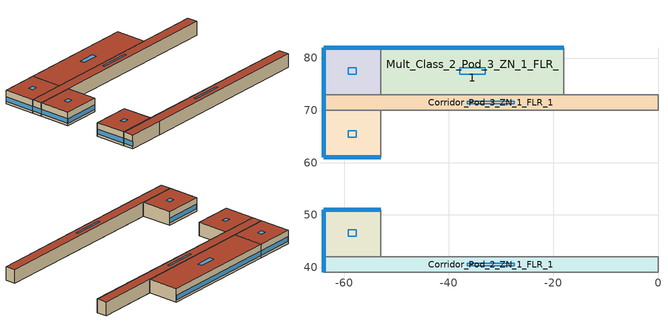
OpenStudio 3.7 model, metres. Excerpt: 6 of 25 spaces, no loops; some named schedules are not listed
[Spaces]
Corridor_Pod_2_ZN_1_FLR_1
 floor foundation (BTAP-Grnd-Floor-Mass:U-0.757_std): 0,42 0,39 -64,39 -64,42 z0
 wall outside: -64,42 -64,39 z0:4
 wall to Corner_Class_2_Pod_2_ZN_1_FLR_1: -53,42 -64,42 z0:4
 wall to Main_Corridor_ZN_1_FLR_1: 0,39 0,42 z0:4
 wall to Mult_Class_1_Pod_2_ZN_1_FLR_1: -53,39 0,39 z0:4
 wall to Corner_Class_1_Pod_2_ZN_1_FLR_1: -64,39 -53,39 z0:4
 wall to Mult_Class_2_Pod_2_ZN_1_FLR_1: 0,42 -53,42 z0:4
 window (BTAP-Ext-FixedWindow:U=0.190 SHGC=0.600): -64,41.97 -64,39.03 z0.76:2.12
 roof outside: 0,39 0,42 -64,42 -64,39 z4
 skylight (BTAP-Ext-Skylights:U=0.190 SHGC=0.600): -27.47,40.29 -27.47,40.71 -36.53,40.71 -36.53,40.29 z4
Corner_Class_2_Pod_2_ZN_1_FLR_1
 floor foundation (BTAP-Grnd-Floor-Mass:U-0.757_std): -53,51 -53,42 -64,42 -64,51 z0
 wall outside: -53,51 -64,51 -64,42 z0:4
 wall to Mult_Class_2_Pod_2_ZN_1_FLR_1: -53,42 -53,51 z0:4
 window (BTAP-Ext-FixedWindow:U=0.190 SHGC=0.600): -53.03,51 -63.97,51 / -64,50.97 -64,42.03 z0.76:2.1
 roof outside: -53,42 -53,51 -64,51 -64,42 z4
 skylight (BTAP-Ext-Skylights:U=0.190 SHGC=0.600): -57.72,45.86 -57.72,47.14 -59.28,47.14 -59.28,45.86 z4
Corridor_Pod_3_ZN_1_FLR_1
 floor foundation (BTAP-Grnd-Floor-Mass:U-0.757_std): 0,73 0,70 -64,70 -64,73 z0
 wall outside: -64,73 -64,70 z0:4
 wall to Mult_Class_2_Pod_3_ZN_1_FLR_1: -18,73 -53,73 z0:4
 wall to Corner_Class_2_Pod_3_ZN_1_FLR_1: -53,73 -64,73 z0:4
 wall to Computer_Class_ZN_1_FLR_1: 0,73 -18,73 z0:4
 wall to Library_Media_Center_ZN_1_FLR_1: 0,70 0,73 z0:4
 wall to Mult_Class_1_Pod_3_ZN_1_FLR_1: -53,70 0,70 z0:4
 wall to Corner_Class_1_Pod_3_ZN_1_FLR_1: -64,70 -53,70 z0:4
 window (BTAP-Ext-FixedWindow:U=0.190 SHGC=0.600): -64,72.97 -64,70.03 z0.76:2.12
 roof outside: 0,70 0,73 -64,73 -64,70 z4
 skylight (BTAP-Ext-Skylights:U=0.190 SHGC=0.600): -27.47,71.29 -27.47,71.71 -36.53,71.71 -36.53,71.29 z4
Corner_Class_2_Pod_3_ZN_1_FLR_1
 floor foundation (BTAP-Grnd-Floor-Mass:U-0.757_std): -53,82 -53,73 -64,73 -64,82 z0
 wall outside: -53,82 -64,82 -64,73 z0:4
 wall to Mult_Class_2_Pod_3_ZN_1_FLR_1: -53,73 -53,82 z0:4
 window (BTAP-Ext-FixedWindow:U=0.190 SHGC=0.600): -53.03,82 -63.97,82 / -64,81.97 -64,73.03 z0.76:2.1
 roof outside: -53,73 -53,82 -64,82 -64,73 z4
 skylight (BTAP-Ext-Skylights:U=0.190 SHGC=0.600): -57.72,76.86 -57.72,78.14 -59.28,78.14 -59.28,76.86 z4
Corner_Class_1_Pod_3_ZN_1_FLR_1
 floor foundation (BTAP-Grnd-Floor-Mass:U-0.757_std): -53,70 -53,61 -64,61 -64,70 z0
 wall outside: -64,70 -64,61 -53,61 z0:4
 wall to Mult_Class_1_Pod_3_ZN_1_FLR_1: -53,61 -53,70 z0:4
 window (BTAP-Ext-FixedWindow:U=0.190 SHGC=0.600): -63.97,61 -53.03,61 / -64,69.97 -64,61.03 z0.76:2.1
 roof outside: -53,61 -53,70 -64,70 -64,61 z4
 skylight (BTAP-Ext-Skylights:U=0.190 SHGC=0.600): -57.72,64.86 -57.72,66.14 -59.28,66.14 -59.28,64.86 z4
Mult_Class_2_Pod_3_ZN_1_FLR_1
 floor foundation (BTAP-Grnd-Floor-Mass:U-0.757_std): -18,82 -18,73 -53,73 -53,82 z0
 wall outside: -18,82 -53,82 z0:4
 wall to Computer_Class_ZN_1_FLR_1: -18,73 -18,82 z0:4
 window (BTAP-Ext-FixedWindow:U=0.190 SHGC=0.600): -18.03,82 -52.97,82 z0.76:2.1
 roof outside: -18,73 -18,82 -53,82 -53,73 z4
 skylight (BTAP-Ext-Skylights:U=0.190 SHGC=0.600): -33.03,76.86 -33.03,78.14 -37.97,78.14 -37.97,76.86 z4
[Site]
Calgary Intl AP_AB_CAN: Latitude {deg}=51.11; Longitude {deg}=-114.02; Time Zone {hr}=-7; Elevation {m}=1084.1; Terrain=City
[Building]
PrimarySchool: North Axis {deg}=0; Default Construction Set=BTAP-Mass at hdd = 5000.0; Standards Number of Stories=1; Standards Number of Above Ground Stories=1; Standards Template=NECB2017; Standards Building Type=PrimarySchool
[Site:WaterMainsTemperature]
Calculation Method=Correlation; Annual Average Outdoor Air Temperature {C}=4.69167; Maximum Difference In Monthly Average Outdoor Air Temperatures {deltaC}=24.6
[Site:GroundTemperature:BuildingSurface]
19.527, 19.502, 19.536, 19.598, 20.002, 21.64, 22.225, 22.375, 21.449, 20.121, 19.802, 19.633
[SizingPeriod:DesignDay] Barometric Pressure {Pa}=88961; Rain Indicator=No; Snow Indicator=No; Day of Month=21; Daylight Saving Time Indicator=No; Humidity Condition Type=Wetbulb; Dry-Bulb Temperature Range Modifier Type=DefaultMultipliers
Name | Maximum Dry-Bulb Temperature {C} | Daily Dry-Bulb Temperature Range {deltaC} | Wind Speed {m/s} | Wind Direction {deg} | Month | Day Type | Wetbulb or DewPoint at Maximum Dry-Bulb {C} | Solar Model Indicator | ASHRAE Clear Sky Optical Depth for Beam Irradiance | ASHRAE Clear Sky Optical Depth for Diffuse Irradiance | Sky Clearness
Calgary Intl AP Ann Clg .4% Condns DB=>MWB | 28.8 | 12.3 | 4.5 | 160 | 7 | SummerDesignDay | 16 | ASHRAETau | 0.34 | 2.419
Calgary Intl AP Ann Clg .4% Condns WB=>MDB | 25.5 | 12.3 | 4.5 | 160 | 7 | SummerDesignDay | 17.8 | ASHRAETau | 0.34 | 2.419
Calgary Intl AP Ann Htg 99.6% Condns DB | -27.7 | 0 | 2.7 | 200 | 1 | WinterDesignDay | -27.7 | ASHRAEClearSky |  |  | 0
[ClimateZones]
Climate Zone Institution Name 1=ASHRAE; Climate Zone Document Name 1=ANSI/ASHRAE Standard 169; Climate Zone Document Year 1=2006; Climate Zone Value 1=7
[Site:GroundTemperature:Shallow]
-1.6, -5.4, -6.4, -5.5, -0.4, 5.3, 10.8, 14.7, 15.8, 14, 9.5, 4
[Site:GroundTemperature:Deep]
4, 1.3, -0.4, -0.9, 0.1, 2.3, 5.2, 8, 9.9, 10.3, 9.2, 7
[Site:GroundTemperature:FCfactorMethod]
January Ground Temperature {C}=5.5; February Ground Temperature {C}=-2; March Ground Temperature {C}=-7.6; April Ground Temperature {C}=-6.3; May Ground Temperature {C}=-6.6; June Ground Temperature {C}=-0.3; July Ground Temperature {C}=4.9; August Ground Temperature {C}=10.2; September Ground Temperature {C}=13.8; October Ground Temperature {C}=17; November Ground Temperature {C}=16.6; December Ground Temperature {C}=11.1
[Material:NoMass] Roughness=Smooth; Thermal Absorptance=0.9; Solar Absorptance=0.7
Name | Thermal Resistance {m2-K/W} | Visible Absorptance
Typical Carpet Pad; Typical Carpet Pad 1 | 0.21648 | 0.8
Typical Insulation 1 | 5.91238 | 0.7
Typical Insulation 2 | 4.49096 | 0.7
Typical Insulation 3 | 7.24636 | 0.7
Typical Carpet Pad 2 | 1.25503 | 0.8
Typical Carpet Pad 3; Typical Carpet Pad 4 | 3.45515 | 0.8
Typical Insulation 4 | 0.526298 | 0.7
Typical Insulation 5 | 0.526316 | 0.7
[Material]
Name | Roughness | Thickness {m} | Conductivity {W/m-K} | Density {kg/m3} | Specific Heat {J/kg-K} | Thermal Absorptance | Solar Absorptance | Visible Absorptance
G05 25mm wood | MediumSmooth | 0.0254 | 0.15 | 608 | 1630 | 0.9 | 0.5 | 0.5
100mm Normalweight concrete floor 1 | MediumSmooth | 0.1016 | 2.31 | 2322 | 832
G01 13mm gypsum board 1 | Smooth | 0.0127 | 0.16 | 800 | 1090 | 0.9 | 0.7 | 0.5
4 in. Normalweight Concrete Floor 1 | MediumRough | 0.1016 | 2.31 | 2322 | 832 | 0.9 | 0.7 | 0.7
1IN Stucco 1 | Smooth | 0.0253 | 0.6918 | 1858 | 837 | 0.9 | 0.7 | 0.92
8IN CONCRETE HW RefBldg 1 | Rough | 0.2032 | 1.311 | 2240 | 836.8 | 0.9 | 0.7 | 0.7
1/2IN Gypsum 1 | Smooth | 0.0127 | 0.16 | 784.9 | 830 | 0.9 | 0.4 | 0.4
Metal Roof Surface 1; F08 Metal surface 1 | Smooth | 0.0008 | 45.28 | 7824 | 500 | 0.9 | 0.7 | 0.7
6 in. Normalweight Concrete Floor 1; 6 in. Normalweight Concrete Floor 2; 6 in. Normalweight Concrete Floor 3 | MediumRough | 0.1524 | 2.31 | 2322 | 832 | 0.9 | 0.7 | 0.7
Expanded Polystyrene | MediumSmooth | 0.0363959 | 0.029 | 29 | 1210
[Construction]
BTAP-Int-Partition; BTAP-Int-Door: G05 25mm wood
BTAP-Int-Floor: 100mm Normalweight concrete floor 1, Typical Carpet Pad
BTAP-Int-Wall: G01 13mm gypsum board 1, G01 13mm gypsum board 1
BTAP-Int-Ceiling: Typical Carpet Pad, 100mm Normalweight concrete floor 1
BTAP-Int-Window: SimpleGlazing
BTAP-Ext-Floor-Mass:U-0.162: Typical Insulation 1, 4 in. Normalweight Concrete Floor 1, Typical Carpet Pad 1
BTAP-Ext-Wall-Mass:U-0.21: 1IN Stucco 1, 8IN CONCRETE HW RefBldg 1, Typical Insulation 2, 1/2IN Gypsum 1
BTAP-Ext-Roof-Metal:U-0.138: Metal Roof Surface 1, Typical Insulation 3
BTAP-Grnd-Floor-Mass:U-0.757: 6 in. Normalweight Concrete Floor 1, Typical Carpet Pad 2
BTAP-Grnd-Wall-Mass:U-0.284: 6 in. Normalweight Concrete Floor 2, Typical Carpet Pad 3
BTAP-Grnd-Roof-Mass:U-0.284: 6 in. Normalweight Concrete Floor 3, Typical Carpet Pad 4
BTAP-Ext-FixedWindow:U=0.190 SHGC=0.600; BTAP-Ext-GlassDoors:U=0.190 SHGC=0.600; BTAP-Ext-Skylights:U=0.190 SHGC=0.600; BTAP-Ext-DaylightDomes:U=0.190 SHGC=0.600; BTAP-Ext-DaylightDiffuser:U=0.190 SHGC=0.600: SimpleGlazing:U=0.190 SHGC=0.600
BTAP-Ext-Door:U-1.9: F08 Metal surface 1, Typical Insulation 4
BTAP-Ext-OverHeadDoor:U-1.9: Typical Insulation 5
BTAP-Grnd-Floor-Mass:U-0.757_std: 6 in. Normalweight Concrete Floor 1, Expanded Polystyrene
[DefaultConstructionSet]
BTAP-Mass at hdd = 5000.0: Default Exterior Surface Constructions=BTAP-Mass at hdd = 5000.0; Default Interior Surface Constructions=Default Surface Constructions 2; Default Ground Contact Surface Constructions=BTAP-Mass at hdd = 5000.0 1; Default Exterior SubSurface Constructions=BTAP-Mass at hdd = 5000.0; Default Interior SubSurface Constructions=Default Sub Surface Constructions 2; Interior Partition Construction=BTAP-Int-Partition
[DefaultSurfaceConstructions]
Name | Floor Construction | Wall Construction | Roof Ceiling Construction
Default Surface Constructions 2 | BTAP-Int-Floor | BTAP-Int-Wall | BTAP-Int-Ceiling
BTAP-Mass at hdd = 5000.0 | BTAP-Ext-Floor-Mass:U-0.162 | BTAP-Ext-Wall-Mass:U-0.21 | BTAP-Ext-Roof-Metal:U-0.138
BTAP-Mass at hdd = 5000.0 1 | BTAP-Grnd-Floor-Mass:U-0.757 | BTAP-Grnd-Wall-Mass:U-0.284 | BTAP-Grnd-Roof-Mass:U-0.284
[DefaultSubSurfaceConstructions]
Name | Fixed Window Construction | Operable Window Construction | Door Construction | Glass Door Construction | Overhead Door Construction | Skylight Construction | Tubular Daylight Dome Construction | Tubular Daylight Diffuser Construction
Default Sub Surface Constructions 2 | BTAP-Int-Window | BTAP-Int-Window | BTAP-Int-Door
BTAP-Mass at hdd = 5000.0 | BTAP-Ext-FixedWindow:U=0.190 SHGC=0.600 | BTAP-Ext-FixedWindow:U=0.190 SHGC=0.600 | BTAP-Ext-Door:U-1.9 | BTAP-Ext-GlassDoors:U=0.190 SHGC=0.600 | BTAP-Ext-OverHeadDoor:U-1.9 | BTAP-Ext-Skylights:U=0.190 SHGC=0.600 | BTAP-Ext-DaylightDomes:U=0.190 SHGC=0.600 | BTAP-Ext-DaylightDiffuser:U=0.190 SHGC=0.600
[WindowMaterial:SimpleGlazingSystem] Solar Heat Gain Coefficient=0.6; Visible Transmittance=0.21
Name | U-Factor {W/m2-K}
SimpleGlazing | 2.2
SimpleGlazing:U=0.190 SHGC=0.600 | 1.9
[Space] Building Story=Building Story 1; Part of Total Floor Area=Yes; Volume {m3}=Autocalculate
Name | Space Type | Thermal Zone
Corner_Class_2_Pod_3_ZN_1_FLR_1; Corner_Class_2_Pod_2_ZN_1_FLR_1 | Space Function Classroom/Lecture hall/Training room other | ALL_ST=Classroom/Lecture hall/Training room other_FL=Building Story 1_SCH=D 1
Corridor_Pod_2_ZN_1_FLR_1; Corridor_Pod_3_ZN_1_FLR_1 | Space Function Corridor/Transition area other-sch-D | WILD_ST=Corridor/Transition area other-sch-D_FL=Building Story 1_SCH=D
Corner_Class_1_Pod_3_ZN_1_FLR_1 | Space Function Classroom/Lecture hall/Training room other | ALL_ST=Classroom/Lecture hall/Training room other_FL=Building Story 1_SCH=D
Mult_Class_2_Pod_3_ZN_1_FLR_1 | Space Function Classroom/Lecture hall/Training room other | ALL_ST=Classroom/Lecture hall/Training room other_FL=Building Story 1_SCH=D 2
[BuildingStory]
Building Story 1: Nominal Z Coordinate {m}=0
[SpaceType] Standards Building Type=Space Function
Name | Default Schedule Set | Design Specification Outdoor Air Object | Standards Space Type
Space Function Classroom/Lecture hall/Training room other | Space Function Classroom/Lecture hall/Training room other Schedule Set | Space Function Classroom/Lecture hall/Training room other Ventilation | Classroom/Lecture hall/Training room other
Space Function Corridor/Transition area other-sch-D | Space Function Corridor/Transition area other-sch-D Schedule Set | Space Function Corridor/Transition area other-sch-D Ventilation | Corridor/Transition area other-sch-D
[People:Definition] Number of People Calculation Method=People/Area; Fraction Radiant=0.3
Name | People per Space Floor Area {person/m2}
Space Function Classroom/Lecture hall/Training room other People Definition | 0.133382
Space Function Corridor/Transition area other-sch-D People Definition | 0.0100036
[People] Work Efficiency Schedule=Work Efficiency Schedule; Clothing Insulation Schedule=Clothing Schedule; Air Velocity Schedule=Air Velocity Schedule; Multiplier=1
Name | People Definition | Space or SpaceType
Space Function Classroom/Lecture hall/Training room other People | Space Function Classroom/Lecture hall/Training room other People Definition | Space Function Classroom/Lecture hall/Training room other
Space Function Corridor/Transition area other-sch-D People | Space Function Corridor/Transition area other-sch-D People Definition | Space Function Corridor/Transition area other-sch-D
[Lights:Definition] Design Level Calculation Method=Watts/Area; Fraction Radiant=0.5; Fraction Visible=0.2
Name | Watts per Space Floor Area {W/m2}
Space Function Classroom/Lecture hall/Training room other Lights Definition | 10.2999
Space Function Corridor/Transition area other-sch-D Lights Definition | 7.10258
[Lights] Fraction Replaceable=1
Name | Lights Definition | Space or SpaceType
Space Function Classroom/Lecture hall/Training room other Lights | Space Function Classroom/Lecture hall/Training room other Lights Definition | Space Function Classroom/Lecture hall/Training room other
Space Function Corridor/Transition area other-sch-D Lights | Space Function Corridor/Transition area other-sch-D Lights Definition | Space Function Corridor/Transition area other-sch-D
[ElectricEquipment:Definition]
Space Function Classroom/Lecture hall/Training room other Elec Equip Definition: Design Level Calculation Method=Watts/Area; Watts per Space Floor Area {W/m2}=5.00182; Fraction Radiant=0.5
[ElectricEquipment]
Space Function Classroom/Lecture hall/Training room other Elec Equip: Electric Equipment Definition=Space Function Classroom/Lecture hall/Training room other Elec Equip Definition; Space or SpaceType=Space Function Classroom/Lecture hall/Training room other
[DesignSpecification:OutdoorAir] Outdoor Air Method=Sum
Name | Outdoor Air Flow per Person {m3/s-person} | Outdoor Air Flow per Floor Area {m3/s-m2}
Space Function Classroom/Lecture hall/Training room other Ventilation | 0.0285646
Space Function Corridor/Transition area other-sch-D Ventilation |  | 0.000254
[DefaultScheduleSet] Number of People Schedule=NECB-D-Occupancy; People Activity Level Schedule=NECB-Activity; Electric Equipment Schedule=NECB-D-Electric-Equipment; Infiltration Schedule=Always On
Name | Lighting Schedule
Space Function Classroom/Lecture hall/Training room other Schedule Set | NECB-D-Occupancy-NECB-D-Lighting-0.5-0.0-0.67-Light Ruleset
Space Function Corridor/Transition area other-sch-D Schedule Set | NECB-D-Lighting
[ThermostatSetpoint:DualSetpoint] Heating Setpoint Temperature Schedule=NECB-D-Thermostat Setpoint-Heating; Cooling Setpoint Temperature Schedule=NECB-D-Thermostat Setpoint-Cooling
Space Function Classroom/Lecture hall/Training room other Thermostat 27; Space Function Classroom/Lecture hall/Training room other Thermostat 28; Space Function Classroom/Lecture hall/Training room other Thermostat 29; Space Function Corridor/Transition area other-sch-D Thermostat 9
[SpaceInfiltration:DesignFlowRate] Schedule=Always On Discrete; Design Flow Rate Calculation Method=Flow/ExteriorArea; Flow per Exterior Surface Area {m3/s-m2}=0.00025; Constant Term Coefficient=0; Temperature Term Coefficient=0; Velocity Term Coefficient=0.224; Velocity Squared Term Coefficient=0
Name | Space or SpaceType
Corner_Class_1_Pod_3_ZN_1_FLR_1 Infiltration | Corner_Class_1_Pod_3_ZN_1_FLR_1
Corner_Class_2_Pod_2_ZN_1_FLR_1 Infiltration | Corner_Class_2_Pod_2_ZN_1_FLR_1
Corner_Class_2_Pod_3_ZN_1_FLR_1 Infiltration | Corner_Class_2_Pod_3_ZN_1_FLR_1
Corridor_Pod_2_ZN_1_FLR_1 Infiltration | Corridor_Pod_2_ZN_1_FLR_1
Corridor_Pod_3_ZN_1_FLR_1 Infiltration | Corridor_Pod_3_ZN_1_FLR_1
Mult_Class_2_Pod_3_ZN_1_FLR_1 Infiltration | Mult_Class_2_Pod_3_ZN_1_FLR_1
[ThermalZone] Use Ideal Air Loads=No
Name | Thermostat
ALL_ST=Classroom/Lecture hall/Training room other_FL=Building Story 1_SCH=D | Space Function Classroom/Lecture hall/Training room other Thermostat 27
ALL_ST=Classroom/Lecture hall/Training room other_FL=Building Story 1_SCH=D 1 | Space Function Classroom/Lecture hall/Training room other Thermostat 28
ALL_ST=Classroom/Lecture hall/Training room other_FL=Building Story 1_SCH=D 2 | Space Function Classroom/Lecture hall/Training room other Thermostat 29
WILD_ST=Corridor/Transition area other-sch-D_FL=Building Story 1_SCH=D | Space Function Corridor/Transition area other-sch-D Thermostat 9
[Foundation:Kiva] Wall Height Above Grade {m}=0; Wall Depth Below Slab {m}=0
Bldg Kiva Foundation; Corner_Class_1_Pod_2_ZN_1_FLR_1_Floor Kiva Foundation; Corner_Class_1_Pod_3_ZN_1_FLR_1_Floor Kiva Foundation; Corner_Class_2_Pod_2_ZN_1_FLR_1_Floor Kiva Foundation; Corner_Class_2_Pod_3_ZN_1_FLR_1_Floor Kiva Foundation; Mult_Class_2_Pod_1_ZN_1_FLR_1_Floor Kiva Foundation; Mult_Class_2_Pod_2_ZN_1_FLR_1_Floor Kiva Foundation; Mult_Class_2_Pod_3_ZN_1_FLR_1_Floor Kiva Foundation; Mult_Class_1_Pod_2_ZN_1_FLR_1_Floor Kiva Foundation; Mult_Class_1_Pod_3_ZN_1_FLR_1_Floor Kiva Foundation; Corridor_Pod_2_ZN_1_FLR_1_Floor Kiva Foundation; Corridor_Pod_3_ZN_1_FLR_1_Floor Kiva Foundation
[SurfaceProperty:ExposedFoundationPerimeter] Exposed Perimeter Calculation Method=TotalExposedPerimeter
Name | Total Exposed Perimeter {m}
Corner_Class_1_Pod_3_ZN_1_FLR_1_Floor; Corner_Class_2_Pod_2_ZN_1_FLR_1_Floor; Corner_Class_2_Pod_3_ZN_1_FLR_1_Floor | 20
Mult_Class_2_Pod_3_ZN_1_FLR_1_Floor | 35
Corridor_Pod_2_ZN_1_FLR_1_Floor; Corridor_Pod_3_ZN_1_FLR_1_Floor | 3
[Foundation:Kiva:Settings]

[SetpointManager:OutdoorAirPretreat]
Setpoint Manager Outdoor Air Pretreat 12: Minimum Setpoint Temperature {C}=-99; Maximum Setpoint Temperature {C}=99; Minimum Setpoint Humidity Ratio {kgWater/kgDryAir}=1e-05; Maximum Setpoint Humidity Ratio {kgWater/kgDryAir}=1; Setpoint Node or NodeList=sys_4|mixed|shr>none|sc>dx|sh>c-e|ssf>cv|zh>b-e|zc>none|srf>none| 1 ERV Primary Outlet Air Node
[EnergyManagementSystem:Sensor] Output Variable or Output Meter Index Key=Environment; Output Variable or Output Meter=Site Outdoor Air Drybulb Temperature
OAT; OAT_1
[EnergyManagementSystem:Actuator] Actuated Component Type=Schedule:Year; Actuated Component Control Type=Schedule Value
Name | Actuated Component
sys3mixedshrnonescdxshcessfcvzhbezcnonesrfnone7HtgSch0; sys3mixedshrnonescdxshcessfcvzhbezcnonesrfnone9HtgSch0 | NECB-D-Thermostat Setpoint-Heating
sys3mixedshrnonescdxshcessfcvzhbezcnonesrfnone7ClgSch0; sys3mixedshrnonescdxshcessfcvzhbezcnonesrfnone9ClgSch0 | NECB-D-Thermostat Setpoint-Cooling
[EnergyManagementSystem:Program]
sys3mixedshrnonescdxshcessfcvzhbezcnonesrfnone7OptimumStartProg0: IF DaylightSavings==0 && DayOfWeek>1 && Hour==5 && OAT<23.9 && OAT>1.7; SET sys3mixedshrnonescdxshcessfcvzhbezcnonesrfnone7ClgSch0 = 29.4; SET sys3mixedshrnonescdxshcessfcvzhbezcnonesrfnone7HtgSch0 = 15.6; ELSEIF DaylightSavings==0 && DayOfWeek==1 && Hour==7 && OAT<23.9 && OAT>1.7; SET sys3mixedshrnonescdxshcessfcvzhbezcnonesrfnone7ClgSch0 = 29.4; SET sys3mixedshrnonescdxshcessfcvzhbezcnonesrfnone7HtgSch0 = 15.6; ELSEIF DaylightSavings==1 && DayOfWeek>1 && Hour==4 && OAT<23.9 && OAT>1.7; SET sys3mixedshrnonescdxshcessfcvzhbezcnonesrfnone7ClgSch0 = 29.4; SET sys3mixedshrnonescdxshcessfcvzhbezcnonesrfnone7HtgSch0 = 15.6; ELSEIF DaylightSavings==1 && DayOfWeek==1 && Hour==6 && OAT<23.9 && OAT>1.7; SET sys3mixedshrnonescdxshcessfcvzhbezcnonesrfnone7ClgSch0 = 29.4; SET sys3mixedshrnonescdxshcessfcvzhbezcnonesrfnone7HtgSch0 = 15.6; ELSE; SET sys3mixedshrnonescdxshcessfcvzhbezcnonesrfnone7ClgSch0 = NULL; SET sys3mixedshrnonescdxshcessfcvzhbezcnonesrfnone7HtgSch0 = NULL; ENDIF
sys3mixedshrnonescdxshcessfcvzhbezcnonesrfnone9OptimumStartProg0: IF DaylightSavings==0 && DayOfWeek>1 && Hour==5 && OAT_1<23.9 && OAT_1>1.7; SET sys3mixedshrnonescdxshcessfcvzhbezcnonesrfnone9ClgSch0 = 29.4; SET sys3mixedshrnonescdxshcessfcvzhbezcnonesrfnone9HtgSch0 = 15.6; ELSEIF DaylightSavings==0 && DayOfWeek==1 && Hour==7 && OAT_1<23.9 && OAT_1>1.7; SET sys3mixedshrnonescdxshcessfcvzhbezcnonesrfnone9ClgSch0 = 29.4; SET sys3mixedshrnonescdxshcessfcvzhbezcnonesrfnone9HtgSch0 = 15.6; ELSEIF DaylightSavings==1 && DayOfWeek>1 && Hour==4 && OAT_1<23.9 && OAT_1>1.7; SET sys3mixedshrnonescdxshcessfcvzhbezcnonesrfnone9ClgSch0 = 29.4; SET sys3mixedshrnonescdxshcessfcvzhbezcnonesrfnone9HtgSch0 = 15.6; ELSEIF DaylightSavings==1 && DayOfWeek==1 && Hour==6 && OAT_1<23.9 && OAT_1>1.7; SET sys3mixedshrnonescdxshcessfcvzhbezcnonesrfnone9ClgSch0 = 29.4; SET sys3mixedshrnonescdxshcessfcvzhbezcnonesrfnone9HtgSch0 = 15.6; ELSE; SET sys3mixedshrnonescdxshcessfcvzhbezcnonesrfnone9ClgSch0 = NULL; SET sys3mixedshrnonescdxshcessfcvzhbezcnonesrfnone9HtgSch0 = NULL; ENDIF
[EnergyManagementSystem:ProgramCallingManager]
sys3mixedshrnonescdxshcessfcvzhbezcnonesrfnone7OptimumStartCallingManager0: BeginTimestepBeforePredictor; sys3mixedshrnonescdxshcessfcvzhbezcnonesrfnone7OptimumStartProg0
sys3mixedshrnonescdxshcessfcvzhbezcnonesrfnone9OptimumStartCallingManager0: BeginTimestepBeforePredictor; sys3mixedshrnonescdxshcessfcvzhbezcnonesrfnone9OptimumStartProg0
[Schedule:Ruleset]
Clothing Schedule: Default Day Schedule=Clothing Schedule Default Winter Clothes
Air Velocity Schedule: Default Day Schedule=Air Velocity Schedule Default
Work Efficiency Schedule: Default Day Schedule=Work Efficiency Schedule Default
NECB-D-Occupancy: Default Day Schedule=NECB-D-Occupancy Default
NECB-Activity: Default Day Schedule=NECB-Activity Default; Summer Design Day Schedule=NECB-Activity Summer Design Day; Winter Design Day Schedule=NECB-Activity Winter Design Day
NECB-D-Occupancy-NECB-D-Lighting-0.5-0.0-0.67-Light Ruleset: Default Day Schedule=NECB-D-Occupancy-NECB-D-Lighting-0.5-0.0-0.67-Light Default
NECB-D-Electric-Equipment: Default Day Schedule=NECB-D-Electric-Equipment Default
Always On: Default Day Schedule=Always On Default
NECB-D-Thermostat Setpoint-Heating: Default Day Schedule=NECB-D-Thermostat Setpoint-Heating Default
NECB-D-Thermostat Setpoint-Cooling: Default Day Schedule=NECB-D-Thermostat Setpoint-Cooling Default
NECB-D-Lighting: Default Day Schedule=NECB-D-Lighting Default
[Schedule:Day]
NECB-D-Occupancy Default: 8, 0, 0, 9, 0, 0.1, 12, 0, 0.9, 16, 0, 0.8, 17, 0, 0.5, 18, 0, 0.2, 19, 0, 0.1, 22, 0, 0.3, 23, 0, 0.1, 24, 0, 0
NECB-Activity Default: 24, 0, 130
NECB-D-Thermostat Setpoint-Heating Default: 7, 0, 18, 8, 0, 20, 23, 0, 22, 24, 0, 18
NECB-D-Thermostat Setpoint-Cooling Default: 7, 0, 35, 23, 0, 24, 24, 0, 35
[Schedule:Rule] Date Specification Type=DateRange; Start Month=1; Start Day=1; End Month=12; End Day=31
Name | Schedule Ruleset | Rule Order | Day Schedule | Apply Monday | Apply Tuesday | Apply Wednesday | Apply Thursday | Apply Friday | Apply Saturday | Apply Sunday
Schedule Rule 2 | NECB-D-Occupancy | 2 | NECB-D-Occupancy Default|Wkdy Day | Yes | Yes | Yes | Yes | Yes
Schedule Rule 3 | NECB-D-Occupancy | 1 | NECB-D-Occupancy Sat Day |  |  |  |  |  | Yes
Schedule Rule 4 | NECB-D-Occupancy | 0 | NECB-D-Occupancy Sun|Hol Day |  |  |  |  |  |  | Yes
Schedule Rule 11 | NECB-D-Thermostat Setpoint-Heating | 2 | NECB-D-Thermostat Setpoint-Heating Default|Wkdy Day | Yes | Yes | Yes | Yes | Yes
Schedule Rule 12 | NECB-D-Thermostat Setpoint-Heating | 1 | NECB-D-Thermostat Setpoint-Heating Sat Day |  |  |  |  |  | Yes
Schedule Rule 13 | NECB-D-Thermostat Setpoint-Heating | 0 | NECB-D-Thermostat Setpoint-Heating Sun|Hol Day |  |  |  |  |  |  | Yes
Schedule Rule 14 | NECB-D-Thermostat Setpoint-Cooling | 2 | NECB-D-Thermostat Setpoint-Cooling Default|Wkdy Day | Yes | Yes | Yes | Yes | Yes
Schedule Rule 15 | NECB-D-Thermostat Setpoint-Cooling | 1 | NECB-D-Thermostat Setpoint-Cooling Sat Day |  |  |  |  |  | Yes
Schedule Rule 16 | NECB-D-Thermostat Setpoint-Cooling | 0 | NECB-D-Thermostat Setpoint-Cooling Sun|Hol Day |  |  |  |  |  |  | Yes
[Schedule:Constant]
Always On Discrete: Value=1
